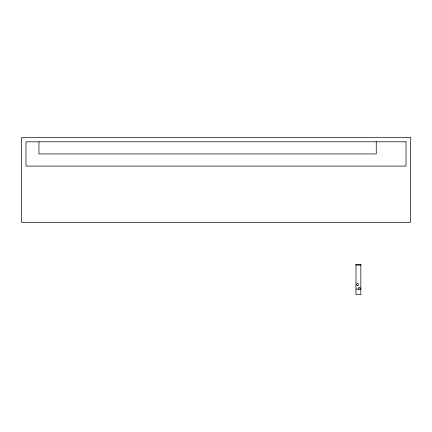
<?xml version="1.0" encoding="UTF-8"?>
<svg xmlns="http://www.w3.org/2000/svg" width="432" height="432" viewBox="0 0 432 432"><rect width="100%" height="100%" fill="white"/><g stroke="black" fill="none" stroke-linecap="round" stroke-linejoin="round"><path stroke-width="0.65" d="M355.979 264.578L360.839 264.578M355.979 265.102L360.839 265.102M355.979 289.132L360.839 289.132M376.25 141.799L376.25 153.949L38.95 153.949L38.95 141.799M360.839 264.314L360.839 294.575L355.979 294.575L355.979 264.314M358.846 289.229A0.972 0.972 0 0 1 358.587 287.761A0.972 0.972 0 0 1 360.077 287.761A0.972 0.972 0 0 1 359.818 289.229M410.4 137.425L21.6 137.425L21.6 222.475L410.4 222.475L410.4 137.425M406.026 141.799L25.974 141.799L25.974 166.099L406.026 166.099L406.026 141.799M357.167 285.32A0.972 0.972 0 0 0 358.625 284.477A0.972 0.972 0 0 0 357.167 283.635A0.972 0.972 0 0 0 357.167 285.32"/></g></svg>
